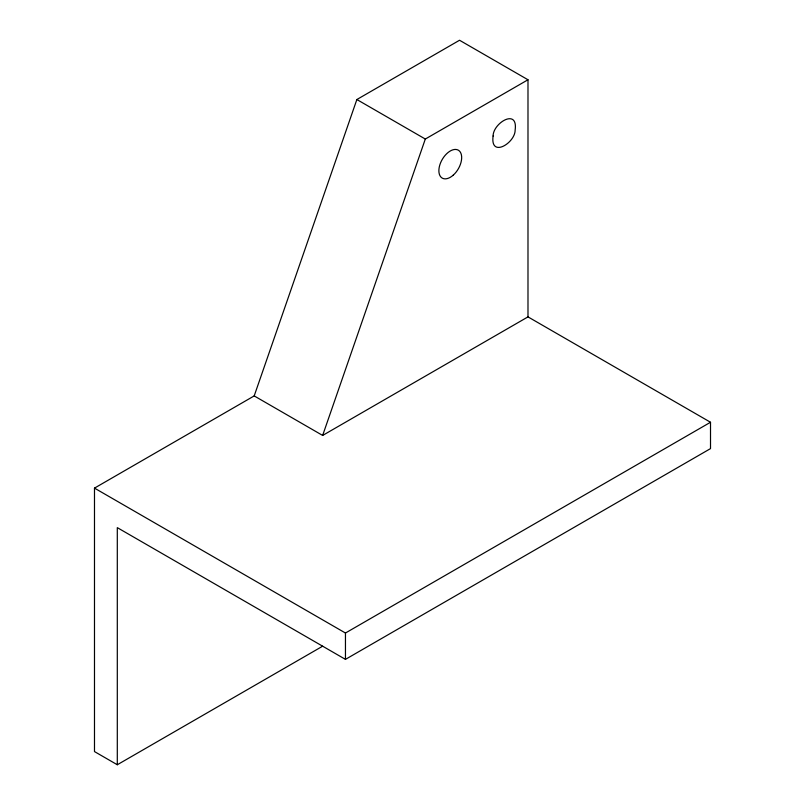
<?xml version="1.0" encoding="UTF-8"?>
<svg xmlns="http://www.w3.org/2000/svg" width="805" height="805" viewBox="0 0 805 805"><rect width="100%" height="100%" fill="white"/><g stroke="black" fill="none" stroke-linecap="round" stroke-linejoin="round"><path stroke-width="1.21" d="M254.199 395.909L356.867 99.528L459.544 40.25L527.989 79.765L527.989 316.878L322.644 435.435L254.199 395.909L94.487 488.122L94.487 751.578L117.299 764.75L322.644 646.194M322.644 435.435L425.312 139.044L527.989 79.765M94.487 488.122L345.456 633.022L710.513 422.263L710.513 448.606L345.456 659.365L117.299 527.637L117.299 764.75M356.867 99.528L425.312 139.044M527.989 316.878L710.513 422.263M345.456 633.022L345.456 659.365M493.103 136.015C490.034 158.424 515.2 143.079 515.14 130.108C518.209 107.709 493.042 123.054 493.103 136.015M453.225 175.168A16.13 9.318 -60 0 0 458.337 150.183A16.13 9.318 -60 0 0 439.258 167.108A16.13 9.318 -60 0 0 453.225 175.168"/></g></svg>
